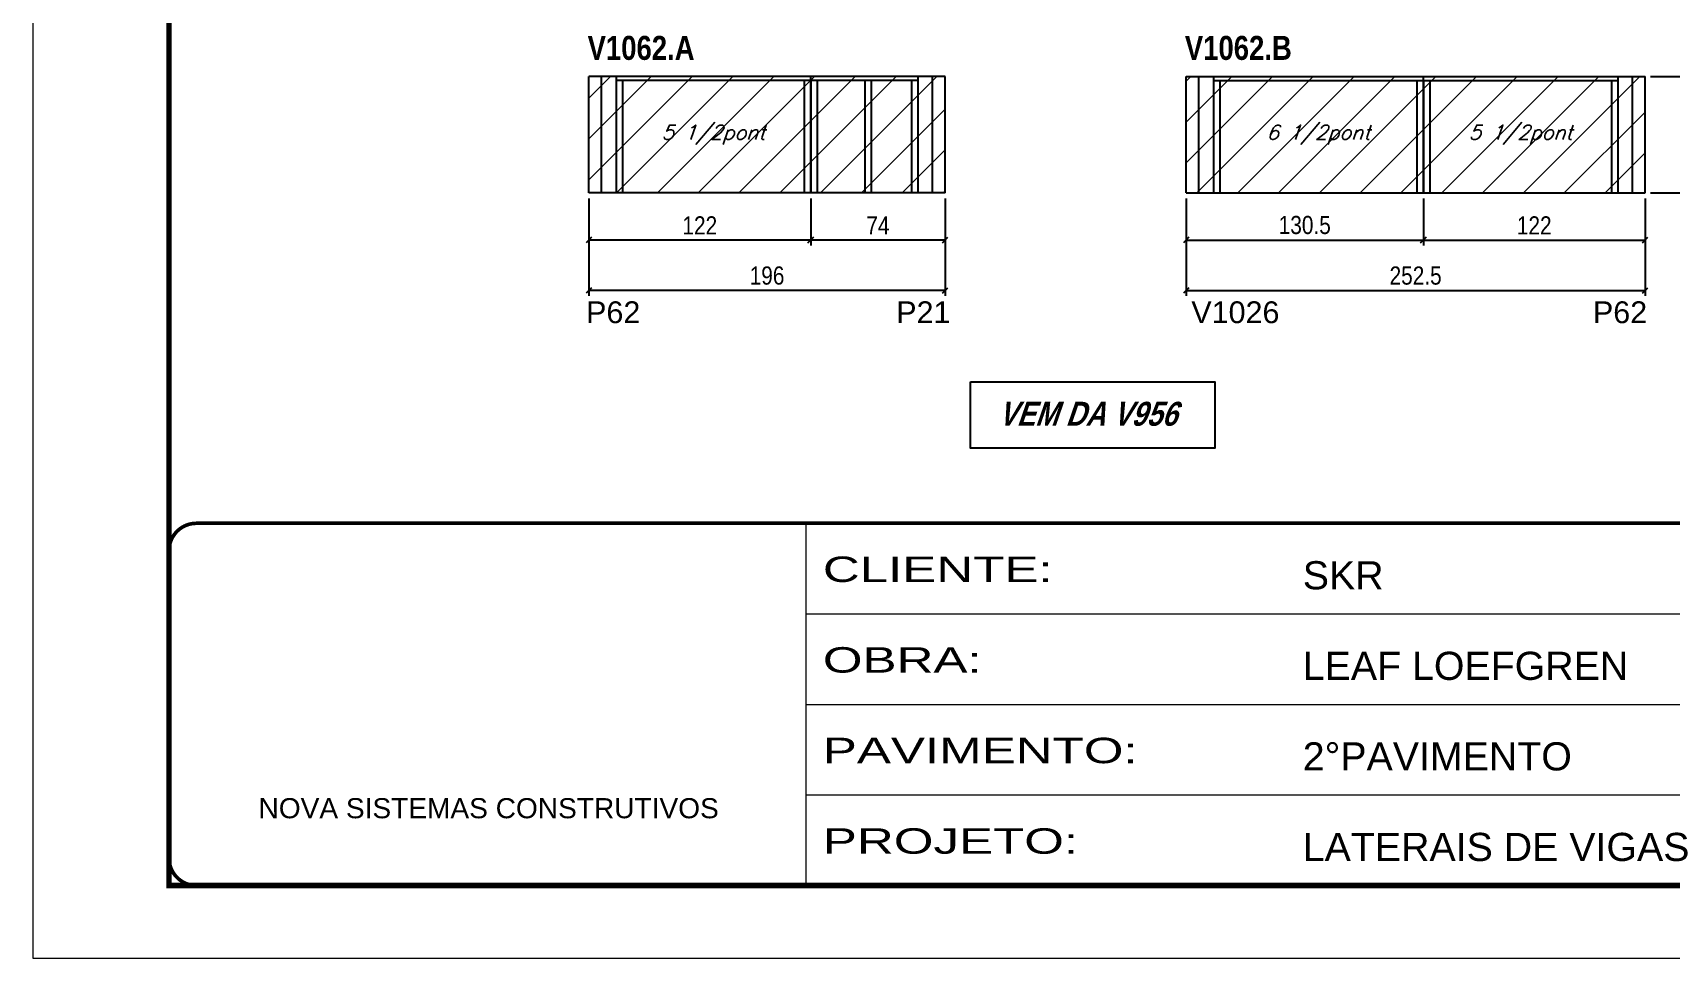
# Model space of a CAD drawing. Extents: x 3309 to 9563, y -2522 to 14608.
# Drawn here: x 3309 to 4210, y 5518 to 6027 of the extents above; entities that cross this region are included whole.
import ezdxf

# ---------------------------------------------------------------- set-up
doc = ezdxf.new("R2010")
doc.units = 0
doc.linetypes.add('CONTINUO', pattern=[0])
doc.linetypes.add('DASHED', pattern=[0.75, 0.5, -0.25])
for name, color, linetype in [('5', 5, 'Continuous'), ('COTA', 241, 'Continuous'), ('NOMENCLATURA', 7, 'Continuous'), ('Painéis', 200, 'Continuous'), ('SARR_2.2x7', 40, 'Continuous'), ('SARR_3.5x7', 81, 'Continuous'), ('texto', 7, 'Continuous')]:
    doc.layers.add(name, color=color, linetype=linetype)
for name, color, linetype, lineweight in [('Folhas', 255, 'Continuous', 9), ('Hachura', 251, 'Continuous', 9), ('SARRAFO DE PRESSAO', 251, 'DASHED', 9)]:
    doc.layers.add(name, color=color, linetype=linetype, lineweight=lineweight)
doc.styles.add('ARIAL', font='arial.ttf')
doc.styles.add('COTA TECNICA', font='techl___.ttf', dxfattribs={"height": 10})
doc.styles.add('Romans', font='romans.shx')
doc.styles.get("Standard").update_dxf_attribs({"font": 'arial.ttf'})
doc.styles.add('TECNICA', font='techb___.ttf', dxfattribs={"height": 10})
doc.styles.add('Tecnologia', font='')
doc.styles.get('Tecnologia').set_extended_font_data('Forgotten Futurist')
doc.dimstyles.new('PAINEL', dxfattribs={"dimtxt": 10, "dimasz": 3, "dimexe": 3, "dimexo": 3, "dimgap": 3, "dimtad": 1, "dimdec": 1, "dimzin": 12, "dimdsep": 46, "dimtxsty": 'COTA TECNICA', "dimblk1": 'OBLIQUE', "dimblk2": 'OBLIQUE', "dimsah": 1, "dimcen": 0.9, "dimclrd": 4, "dimclre": 4, "dimclrt": 240, "dimadec": 1, "dimazin": 3, "dimtfac": 1, "dimtdec": 1, "dimtmove": 0, "dimatfit": 3, "dimfxl": 1, "dimtolj": 1, "dimtzin": 12, "dimarcsym": 0})

# ---------------------------------------------------------------- blocks, each defined once
blk = doc.blocks.new('9999999999')
at = {"color": 30, "linetype": 'CONTINUO'}
for p, q in [((98564.56, 34230.21), (98564.56, 34429.45)), ((98564.56, 34379.64), (99583.98, 34379.64)), ((98564.56, 34329.83), (99487.98, 34329.83)), ((98564.56, 34280.02), (99487.98, 34280.02))]:
    blk.add_line(p, q, dxfattribs=at)
at = {"color": 30, "linetype": 'CONTINUO', "const_width": 2}
blk.add_lwpolyline([(99583.98, 34230.21), (99583.98, 34414.45, 0.414214), (99568.98, 34429.45), (98228.98, 34429.45, 0.414214), (98213.98, 34414.45), (98213.98, 34245.21, 0.414214), (98228.98, 34230.21), (99583.98, 34230.21)], format="xyb", dxfattribs=at)
at = {"layer": 'Folhas'}
blk.add_lwpolyline([(98138.98, 34190.21), (99623.98, 34190.21), (99623.98, 35240.21), (98138.98, 35240.21)], close=True, dxfattribs=at)
at = {"layer": 'Folhas', "color": 30, "const_width": 3}
blk.add_lwpolyline([(98213.98, 34230.21), (99583.98, 34230.21), (99583.98, 35200.21), (98213.98, 35200.21)], close=True, dxfattribs=at)
at = {"color": 7, "linetype": 'Continuous', "ltscale": 5, "style": 'ARIAL'}
for s, height, p in [('SKR', 15.483, (98837.68, 34393.13)), ('LEAF LOEFGREN', 15.4829, (98837.68, 34343.32)), ('2°PAVIMENTO', 15.4829, (98837.68, 34293.51)), ('NOVA SISTEMAS CONSTRUTIVOS', 11.0592, (98263.19, 34267.21)), ('LATERAIS DE VIGAS', 15.4829, (98837.68, 34243.7))]:
    blk.add_text(s, height=height, dxfattribs=at).set_placement(p)
at = {"layer": 'Folhas', "color": 7, "style": 'Tecnologia', "width": 1.5}
for s, p in [('CLIENTE:', (98573.65, 34397.17)), ('OBRA:', (98573.65, 34347.31)), ('PAVIMENTO:', (98573.65, 34297.5)), ('PROJETO:', (98573.65, 34247.69))]:
    blk.add_text(s, height=14, dxfattribs=at).set_placement(p)
blk = doc.blocks.new('_Oblique')
at = {"color": 0, "linetype": 'ByBlock', "lineweight": -2}
blk.add_line((-0.5, -0.5), (0.5, 0.5), dxfattribs=at)
blk = doc.blocks.new('*D1171')
at = {"layer": 'COTA', "color": 4, "linetype": 'ByBlock', "lineweight": -2, "transparency": 16777216}
for p, q in [((3737.34, 5935.81), (3737.34, 5909.89)), ((3811.34, 5935.81), (3811.34, 5909.89)), ((3811.34, 5912.89), (3737.34, 5912.89))]:
    blk.add_line(p, q, dxfattribs=at)
at = {"layer": 'Defpoints', "color": 0, "linetype": 'ByBlock', "transparency": 16777216}
for p in [(3737.34, 5938.81), (3811.34, 5938.81), (3737.34, 5912.89)]:
    blk.add_point(p, dxfattribs=at)
at = {"layer": 'COTA', "color": 4, "linetype": 'ByBlock', "lineweight": -2, "transparency": 16777216, "xscale": 3, "yscale": 3, "zscale": 3, "rotation": 180}
blk.add_blockref('_Oblique', (3737.34, 5912.89), dxfattribs=at)
at = {"layer": 'COTA', "color": 4, "linetype": 'ByBlock', "lineweight": -2, "transparency": 16777216, "xscale": 3, "yscale": 3, "zscale": 3}
blk.add_blockref('_Oblique', (3811.34, 5912.89), dxfattribs=at)
at = {"layer": 'COTA', "color": 240, "linetype": 'ByBlock', "transparency": 16777216, "insert": (3774.34, 5920.96), "char_height": 10, "attachment_point": 5, "style": 'COTA TECNICA'}
blk.add_mtext('\\A1;74', dxfattribs=at)
blk = doc.blocks.new('*D1172')
at = {"layer": 'COTA', "color": 4, "linetype": 'ByBlock', "lineweight": -2, "transparency": 16777216}
for p, q in [((3615.34, 5935.81), (3615.34, 5909.89)), ((3737.34, 5935.81), (3737.34, 5909.89)), ((3737.34, 5912.89), (3615.34, 5912.89))]:
    blk.add_line(p, q, dxfattribs=at)
at = {"layer": 'Defpoints', "color": 0, "linetype": 'ByBlock', "transparency": 16777216}
for p in [(3615.34, 5938.81), (3737.34, 5938.81), (3615.34, 5912.89)]:
    blk.add_point(p, dxfattribs=at)
at = {"layer": 'COTA', "color": 4, "linetype": 'ByBlock', "lineweight": -2, "transparency": 16777216, "xscale": 3, "yscale": 3, "zscale": 3, "rotation": 180}
blk.add_blockref('_Oblique', (3615.34, 5912.89), dxfattribs=at)
at = {"layer": 'COTA', "color": 4, "linetype": 'ByBlock', "lineweight": -2, "transparency": 16777216, "xscale": 3, "yscale": 3, "zscale": 3}
blk.add_blockref('_Oblique', (3737.34, 5912.89), dxfattribs=at)
at = {"layer": 'COTA', "color": 240, "linetype": 'ByBlock', "transparency": 16777216, "insert": (3676.34, 5920.95), "char_height": 10, "attachment_point": 5, "style": 'COTA TECNICA'}
blk.add_mtext('\\A1;122', dxfattribs=at)
blk = doc.blocks.new('*D1176')
at = {"layer": 'COTA', "color": 4, "linetype": 'ByBlock', "lineweight": -2, "transparency": 16777216}
for p, q in [((3615.34, 5935.81), (3615.34, 5882.18)), ((3811.34, 5935.81), (3811.34, 5882.18)), ((3811.34, 5885.18), (3615.34, 5885.18))]:
    blk.add_line(p, q, dxfattribs=at)
at = {"layer": 'Defpoints', "color": 0, "linetype": 'ByBlock', "transparency": 16777216}
for p in [(3615.34, 5938.81), (3811.34, 5938.81), (3615.34, 5885.18)]:
    blk.add_point(p, dxfattribs=at)
at = {"layer": 'COTA', "color": 4, "linetype": 'ByBlock', "lineweight": -2, "transparency": 16777216, "xscale": 3, "yscale": 3, "zscale": 3, "rotation": 180}
blk.add_blockref('_Oblique', (3615.34, 5885.18), dxfattribs=at)
at = {"layer": 'COTA', "color": 4, "linetype": 'ByBlock', "lineweight": -2, "transparency": 16777216, "xscale": 3, "yscale": 3, "zscale": 3}
blk.add_blockref('_Oblique', (3811.34, 5885.18), dxfattribs=at)
at = {"layer": 'COTA', "color": 240, "linetype": 'ByBlock', "transparency": 16777216, "insert": (3713.34, 5893.31), "char_height": 10, "attachment_point": 5, "style": 'COTA TECNICA'}
blk.add_mtext('\\A1;196', dxfattribs=at)
blk = doc.blocks.new('*D1173')
at = {"layer": 'COTA', "color": 4, "linetype": 'ByBlock', "lineweight": -2, "transparency": 16777216}
for p, q in [((3943.91, 5935.81), (3943.91, 5909.89)), ((4074.41, 5935.81), (4074.41, 5909.89)), ((3943.91, 5912.89), (4074.41, 5912.89))]:
    blk.add_line(p, q, dxfattribs=at)
at = {"layer": 'Defpoints', "color": 0, "linetype": 'ByBlock', "transparency": 16777216}
for p in [(3943.91, 5938.81), (4074.41, 5938.81), (4074.41, 5912.89)]:
    blk.add_point(p, dxfattribs=at)
at = {"layer": 'COTA', "color": 4, "linetype": 'ByBlock', "lineweight": -2, "transparency": 16777216, "xscale": 3, "yscale": 3, "zscale": 3, "rotation": 180}
blk.add_blockref('_Oblique', (3943.91, 5912.89), dxfattribs=at)
at = {"layer": 'COTA', "color": 4, "linetype": 'ByBlock', "lineweight": -2, "transparency": 16777216, "xscale": 3, "yscale": 3, "zscale": 3}
blk.add_blockref('_Oblique', (4074.41, 5912.89), dxfattribs=at)
at = {"layer": 'COTA', "color": 240, "linetype": 'ByBlock', "transparency": 16777216, "insert": (4009.16, 5921.11), "char_height": 10, "attachment_point": 5, "style": 'COTA TECNICA'}
blk.add_mtext('\\A1;130.5', dxfattribs=at)
blk = doc.blocks.new('*D1174')
at = {"layer": 'COTA', "color": 4, "linetype": 'ByBlock', "lineweight": -2, "transparency": 16777216}
for p, q in [((4074.41, 5935.81), (4074.41, 5909.89)), ((4196.41, 5935.81), (4196.41, 5909.89)), ((4074.41, 5912.89), (4196.41, 5912.89))]:
    blk.add_line(p, q, dxfattribs=at)
at = {"layer": 'Defpoints', "color": 0, "linetype": 'ByBlock', "transparency": 16777216}
for p in [(4074.41, 5938.81), (4196.41, 5938.81), (4196.41, 5912.89)]:
    blk.add_point(p, dxfattribs=at)
at = {"layer": 'COTA', "color": 4, "linetype": 'ByBlock', "lineweight": -2, "transparency": 16777216, "xscale": 3, "yscale": 3, "zscale": 3, "rotation": 180}
blk.add_blockref('_Oblique', (4074.41, 5912.89), dxfattribs=at)
at = {"layer": 'COTA', "color": 4, "linetype": 'ByBlock', "lineweight": -2, "transparency": 16777216, "xscale": 3, "yscale": 3, "zscale": 3}
blk.add_blockref('_Oblique', (4196.41, 5912.89), dxfattribs=at)
at = {"layer": 'COTA', "color": 240, "linetype": 'ByBlock', "transparency": 16777216, "insert": (4135.41, 5920.95), "char_height": 10, "attachment_point": 5, "style": 'COTA TECNICA'}
blk.add_mtext('\\A1;122', dxfattribs=at)
blk = doc.blocks.new('*D1177')
at = {"layer": 'COTA', "color": 4, "linetype": 'ByBlock', "lineweight": -2, "transparency": 16777216}
for p, q in [((3943.91, 5935.81), (3943.91, 5882.18)), ((4196.41, 5935.81), (4196.41, 5882.18)), ((3943.91, 5885.18), (4196.41, 5885.18))]:
    blk.add_line(p, q, dxfattribs=at)
at = {"layer": 'Defpoints', "color": 0, "linetype": 'ByBlock', "transparency": 16777216}
for p in [(3943.91, 5938.81), (4196.41, 5938.81), (4196.41, 5885.18)]:
    blk.add_point(p, dxfattribs=at)
at = {"layer": 'COTA', "color": 4, "linetype": 'ByBlock', "lineweight": -2, "transparency": 16777216, "xscale": 3, "yscale": 3, "zscale": 3, "rotation": 180}
blk.add_blockref('_Oblique', (3943.91, 5885.18), dxfattribs=at)
at = {"layer": 'COTA', "color": 4, "linetype": 'ByBlock', "lineweight": -2, "transparency": 16777216, "xscale": 3, "yscale": 3, "zscale": 3}
blk.add_blockref('_Oblique', (4196.41, 5885.18), dxfattribs=at)
at = {"layer": 'COTA', "color": 240, "linetype": 'ByBlock', "transparency": 16777216, "insert": (4070.16, 5893.29), "char_height": 10, "attachment_point": 5, "style": 'COTA TECNICA'}
blk.add_mtext('\\A1;252.5', dxfattribs=at)
blk = doc.blocks.new('*D1175')
at = {"layer": 'COTA', "color": 4, "lineweight": -2, "transparency": 16777216}
for p, q in [((4199.41, 6002.81), (4236.4, 6002.81)), ((4233.4, 6002.81), (4233.4, 5938.81)), ((4199.41, 5938.81), (4236.4, 5938.81))]:
    blk.add_line(p, q, dxfattribs=at)
at = {"layer": 'Defpoints', "color": 0, "transparency": 16777216}
for p in [(4196.41, 6002.81, 0), (4196.41, 5938.81, 0), (4233.4, 5938.81)]:
    blk.add_point(p, dxfattribs=at)
at = {"layer": 'COTA', "color": 4, "lineweight": -2, "transparency": 16777216, "xscale": 3, "yscale": 3, "zscale": 3}
for p, rotation in [((4233.4, 6002.81), 90), ((4233.4, 5938.81), 270)]:
    blk.add_blockref('_Oblique', p, dxfattribs=dict(at, rotation=rotation))
at = {"layer": 'COTA', "color": 240, "transparency": 16777216, "insert": (4225.3, 5970.81), "char_height": 10, "attachment_point": 5, "rotation": 90, "style": 'COTA TECNICA'}
blk.add_mtext('\\A1;64', dxfattribs=at)

msp = doc.modelspace()

# ---------------------------------------------------------------- hatches: boundary and pattern name
at = {"layer": 'Hachura', "linetype": 'ByBlock'}
h = msp.add_hatch(dxfattribs=at)
h.set_pattern_fill('ANSI31', color=256, scale=5)
h.set_pattern_definition([(45, (-210.233, -483.787), (-11.22532, 11.22532), [])])
h.paths.add_polyline_path([(3737.34, 5938.81), (3737.34, 6002.81), (3615.34, 6002.81), (3615.34, 5938.81)])
h.paths.add_polyline_path([(3737.34, 5938.81), (3811.34, 5938.81), (3811.34, 6002.81), (3737.34, 6002.81)])
h = msp.add_hatch(dxfattribs=at)
h.set_pattern_fill('ANSI31', color=256, scale=5)
h.set_pattern_definition([(45, (-177.208, -6.754), (-11.22532, 11.22532), [])])
h.paths.add_polyline_path([(4074.41, 5938.81), (4074.41, 6002.81), (3943.91, 6002.81), (3943.91, 5938.81)])
h.paths.add_polyline_path([(4074.41, 6002.81), (4074.41, 5938.81), (4196.41, 5938.81), (4196.41, 6002.81)])

# ---------------------------------------------------------------- linework, layer by layer
at = {"layer": 'NOMENCLATURA', "elevation": 0}
msp.add_lwpolyline([(3825.22, 5834.88), (3959.76, 5834.88), (3959.76, 5798.42), (3825.22, 5798.42)], close=True, dxfattribs=at)
at = {"layer": 'Painéis', "linetype": 'ByBlock'}
for p, q in [((3811.34, 6002.81), (3615.34, 6002.81)), ((3615.34, 5938.81), (3615.34, 6002.81)), ((3737.34, 5938.81), (3737.34, 6002.81)), ((3811.34, 5938.81), (3811.34, 6002.81)), ((3943.91, 6002.81), (4196.41, 6002.81)), ((3943.91, 5938.81), (3943.91, 6002.81)), ((4074.41, 5938.81), (4074.41, 6002.81)), ((4196.41, 5938.81), (4196.41, 6002.81)), ((3811.34, 5938.81), (3615.34, 5938.81)), ((3943.91, 5938.81), (4196.41, 5938.81))]:
    msp.add_line(p, q, dxfattribs=at)
at = {"layer": 'SARR_2.2x7', "linetype": 'Continuous'}
for p, q in [((3622.34, 5938.81), (3622.34, 6002.81)), ((3737.34, 6000.61), (3630.34, 6000.61)), ((3796.34, 6000.61), (3737.34, 6000.61)), ((3804.34, 5938.81), (3804.34, 6002.81)), ((3950.91, 5938.81), (3950.91, 6002.81)), ((3958.91, 6000.61), (4074.41, 6000.61)), ((4074.41, 6000.61), (4181.41, 6000.61)), ((4189.41, 5938.81), (4189.41, 6002.81))]:
    msp.add_line(p, q, dxfattribs=at)
at = {"layer": 'SARR_3.5x7'}
for p, q in [((3630.34, 6002.81), (3630.34, 5938.81)), ((3633.84, 6000.61), (3633.84, 5938.81)), ((3733.84, 6000.61), (3733.84, 5938.81)), ((3737.34, 6000.61), (3737.34, 5938.81)), ((3740.84, 6000.61), (3740.84, 5938.81)), ((3767.1, 6000.61), (3767.1, 5938.81)), ((3770.6, 6000.61), (3770.6, 5938.81)), ((3792.84, 6000.61), (3792.84, 5938.81)), ((3796.34, 6002.81), (3796.34, 5938.81)), ((3958.91, 6002.81), (3958.91, 5938.81)), ((3962.41, 6000.61), (3962.41, 5938.81)), ((4070.91, 6000.61), (4070.91, 5938.81)), ((4074.41, 6000.61), (4074.41, 5938.81)), ((4077.91, 6000.61), (4077.91, 5938.81)), ((4177.91, 6000.61), (4177.91, 5938.81)), ((4181.41, 6002.81), (4181.41, 5938.81))]:
    msp.add_line(p, q, dxfattribs=at)

# ---------------------------------------------------------------- block references
at = {"layer": 'SARRAFO DE PRESSAO', "color": 6, "linetype": 'ByBlock'}
msp.add_blockref('9999999999', (-94829.61, -28672.37), dxfattribs=at)

# ---------------------------------------------------------------- texts
at = {"layer": '5', "linetype": 'Continuous'}
for s, rotation, p in [('P62', 359.99996, (3613.8, 5867.17)), ('P21', 0.00004, (3784.41, 5867.17)), ('V1026', 359.99996, (3946.76, 5867.17)), ('P62', 0.00004, (4167.7, 5867.17))]:
    msp.add_text(s, height=12, rotation=rotation, dxfattribs=at).set_placement(p)
at = {"layer": 'NOMENCLATURA', "style": 'TECNICA'}
for s, p in [('V1062.A', (3614.62, 6011.99)), ('V1062.B', (3943.19, 6011.99))]:
    msp.add_text(s, height=13.2, dxfattribs=at).set_placement(p)
at = {"layer": 'NOMENCLATURA', "insert": (3889.65, 5823.91), "char_height": 13.2, "width": 300.2766, "attachment_point": 2, "style": 'TECNICA'}
msp.add_mtext('{\\Q19;VEM DA V956}', dxfattribs=at)
at = {"layer": 'texto', "color": 2, "char_height": 8, "attachment_point": 5, "style": 'Romans'}
for s, insert in [('{\\Q19;\\C256;5 1/2pont}', (3683.84, 5970.81)), ('{\\Q19;\\C256;6 1/2pont}', (4016.66, 5970.81)), ('{\\Q19;\\C256;5 1/2pont}', (4127.91, 5970.81))]:
    msp.add_mtext(s, dxfattribs=dict(at, insert=insert))

# ---------------------------------------------------------------- dimensions: what is measured, and where the dimension line sits
at = {"layer": 'COTA'}
dim = msp.add_linear_dim(base=(4233.4, 5938.81, 0), p1=(4196.41, 6002.81), p2=(4196.41, 5938.81), angle=90, dimstyle='PAINEL', dxfattribs=at)
dim.commit()
dim.dimension.update_dxf_attribs({"geometry": '*D1175', "text_midpoint": (4225.3, 5970.81, 0)})
at = {"layer": 'COTA', "linetype": 'ByBlock'}
dim = msp.add_linear_dim(base=(3615.34, 5912.89), p1=(3737.34, 5938.81), p2=(3615.34, 5938.81), angle=180, dimstyle='PAINEL', override={"dimtmove": 1}, dxfattribs=at)
dim.commit()
dim.dimension.update_dxf_attribs({"geometry": '*D1172', "text_midpoint": (3676.34, 5920.95)})
for base, p2, picture, middle in [((3615.34, 5885.18), (3615.34, 5938.81), '*D1176', (3713.34, 5893.31)), ((3737.34, 5912.89), (3737.34, 5938.81), '*D1171', (3774.34, 5920.96))]:
    dim = msp.add_linear_dim(base=base, p1=(3811.34, 5938.81), p2=p2, angle=180, dimstyle='PAINEL', dxfattribs=at)
    dim.commit()
    dim.dimension.update_dxf_attribs({"geometry": picture, "text_midpoint": middle})
for base, p2, picture, middle in [((4074.41, 5912.89), (4074.41, 5938.81), '*D1173', (4009.16, 5921.11)), ((4196.41, 5885.18), (4196.41, 5938.81), '*D1177', (4070.16, 5893.29))]:
    dim = msp.add_linear_dim(base=base, p1=(3943.91, 5938.81), p2=p2, dimstyle='PAINEL', dxfattribs=at)
    dim.commit()
    dim.dimension.update_dxf_attribs({"geometry": picture, "text_midpoint": middle})
dim = msp.add_linear_dim(base=(4196.41, 5912.89), p1=(4074.41, 5938.81), p2=(4196.41, 5938.81), dimstyle='PAINEL', override={"dimtmove": 1}, dxfattribs=at)
dim.commit()
dim.dimension.update_dxf_attribs({"geometry": '*D1174', "text_midpoint": (4135.41, 5920.95)})

doc.saveas('drawing.dxf')
